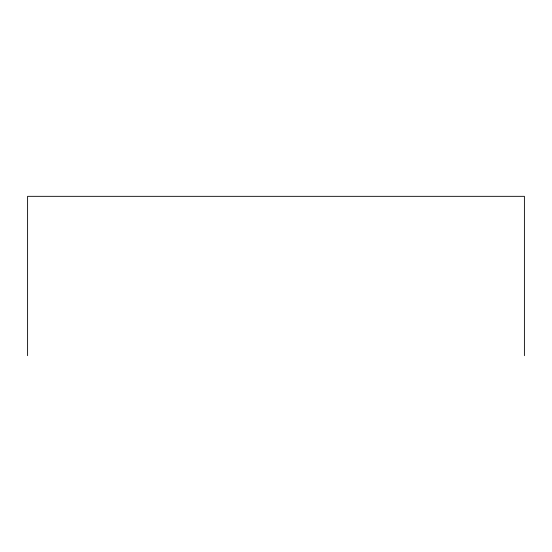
<?xml version="1.0" encoding="UTF-8"?>
<svg xmlns="http://www.w3.org/2000/svg" width="552" height="552" viewBox="0 0 552 552"><rect width="100%" height="100%" fill="white"/><g stroke="black" fill="none" stroke-linecap="round" stroke-linejoin="round"><path stroke-width="0.83" d="M524.4 355.667L524.4 196.333L27.6 196.333L27.6 355.667"/></g></svg>
